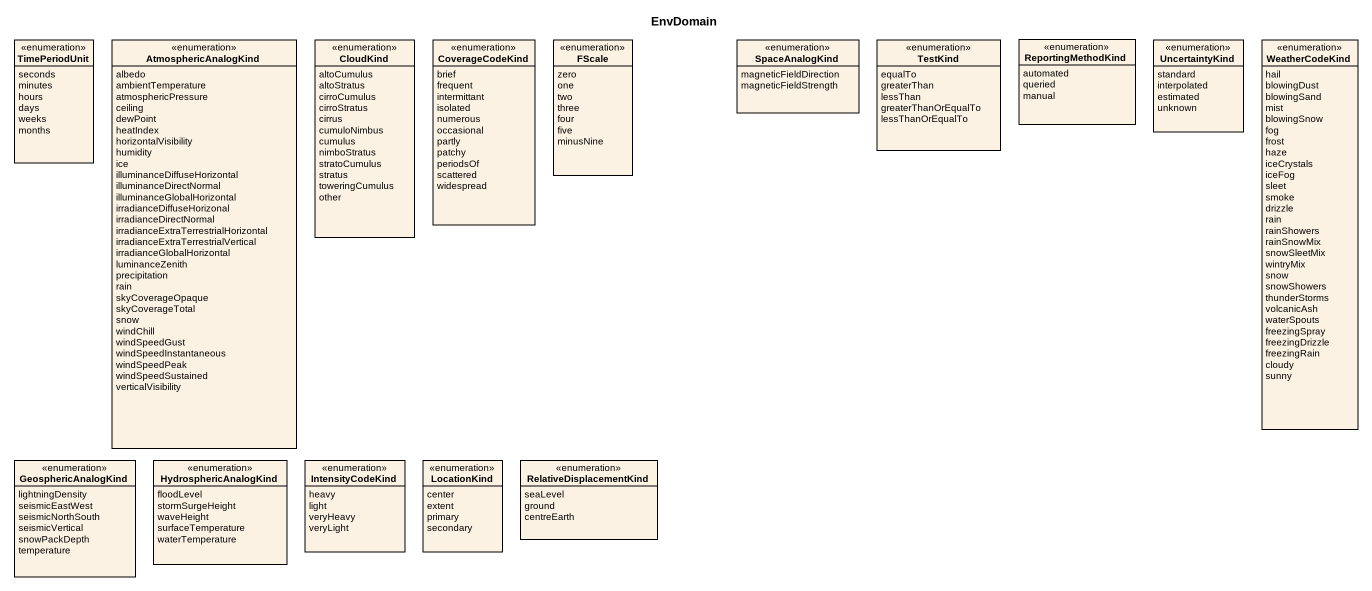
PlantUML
@startuml
title EnvDomain
hide circle
hide empty members
enum TimePeriodUnit {
  seconds
  minutes
  hours
  days
  weeks
  months
}
enum AtmosphericAnalogKind {
  albedo
  ambientTemperature
  atmosphericPressure
  ceiling
  dewPoint
  heatIndex
  horizontalVisibility
  humidity
  ice
  illuminanceDiffuseHorizontal
  illuminanceDirectNormal
  illuminanceGlobalHorizontal
  irradianceDiffuseHorizonal
  irradianceDirectNormal
  irradianceExtraTerrestrialHorizontal
  irradianceExtraTerrestrialVertical
  irradianceGlobalHorizontal
  luminanceZenith
  precipitation
  rain
  skyCoverageOpaque
  skyCoverageTotal
  snow
  windChill
  windSpeedGust
  windSpeedInstantaneous
  windSpeedPeak
  windSpeedSustained
  verticalVisibility
}
enum CloudKind {
  altoCumulus
  altoStratus
  cirroCumulus
  cirroStratus
  cirrus
  cumuloNimbus
  cumulus
  nimboStratus
  stratoCumulus
  stratus
  toweringCumulus
  other
}
enum CoverageCodeKind {
  brief
  frequent
  intermittant
  isolated
  numerous
  occasional
  partly
  patchy
  periodsOf
  scattered
  widespread
}
enum FScale {
  zero
  one
  two
  three
  four
  five
  minusNine
}
enum SpaceAnalogKind {
  magneticFieldDirection
  magneticFieldStrength
}
enum TestKind {
  equalTo
  greaterThan
  lessThan
  greaterThanOrEqualTo
  lessThanOrEqualTo
}
enum ReportingMethodKind {
  automated
  queried
  manual
}
enum UncertaintyKind {
  standard
  interpolated
  estimated
  unknown
}
enum WeatherCodeKind {
  hail
  blowingDust
  blowingSand
  mist
  blowingSnow
  fog
  frost
  haze
  iceCrystals
  iceFog
  sleet
  smoke
  drizzle
  rain
  rainShowers
  rainSnowMix
  snowSleetMix
  wintryMix
  snow
  snowShowers
  thunderStorms
  volcanicAsh
  waterSpouts
  freezingSpray
  freezingDrizzle
  freezingRain
  cloudy
  sunny
}
enum GeosphericAnalogKind {
  lightningDensity
  seismicEastWest
  seismicNorthSouth
  seismicVertical
  snowPackDepth
  temperature
}
enum HydrosphericAnalogKind {
  floodLevel
  stormSurgeHeight
  waveHeight
  surfaceTemperature
  waterTemperature
}
enum IntensityCodeKind {
  heavy
  light
  veryHeavy
  veryLight
}
enum LocationKind {
  center
  extent
  primary
  secondary
}
enum RelativeDisplacementKind {
  seaLevel
  ground
  centreEarth
}
@enduml
